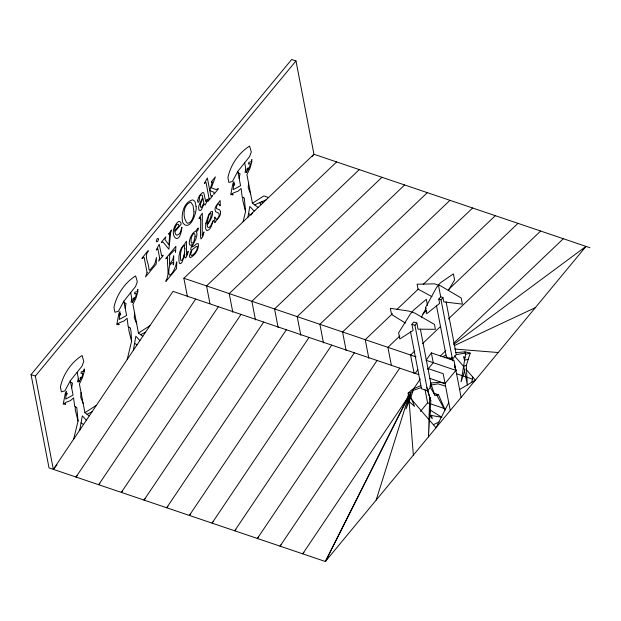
<?xml version="1.0" encoding="UTF-8"?>
<svg xmlns="http://www.w3.org/2000/svg" width="621" height="621" viewBox="0 0 621 621"><rect width="100%" height="100%" fill="white"/><g stroke="black" fill="none" stroke-linecap="round" stroke-linejoin="round"><path stroke-width="0.93" d="M75.296 406.755L75.226 409.736L78.044 421.007L73.689 439.086M128.842 327.135L128.764 330.124L131.582 341.387L127.227 359.466M242.811 197.323L242.733 200.311L245.551 211.575L243.098 221.782M427.326 389.608L429.724 397.603L428.443 436.897L430.788 400.762L426.938 387.597M81.056 392.573L80.707 397.207L83.144 403.402M134.594 312.953L134.245 317.595L136.682 323.789M248.571 183.141L248.221 187.783L250.651 193.969M80.544 378.779L80.668 377.234L80.016 378.173L80.583 378.996M134.082 299.167L134.206 297.622L133.554 298.554L134.128 299.376M248.058 169.354L248.175 167.802L247.523 168.741L248.097 169.564M455.884 352.588L465.044 351.874L465.517 354.327L461.092 381.83L464.842 370M71.663 387.884L72.486 383.079L70.577 382.241M125.201 308.272L126.032 303.467L124.122 302.629M239.178 178.452L240.001 173.655L238.091 172.817M79.783 430.027L82.314 415.845L86.381 420.207M133.321 350.407L135.852 336.233L139.919 340.595M247.895 217.21L249.821 206.413L253.888 210.775L254.789 210.643M83.882 371.102L84.549 369.122L84.091 369.053L83.951 370.729M137.42 291.49L138.087 289.51L137.629 289.44L137.489 291.117M251.389 161.677L252.056 159.698L251.606 159.62L251.458 161.297M471.82 382.257L472.76 377.056M408.416 394.63L407.64 397.774L325.381 561.508L49.02 467.9L31.05 374.603L291.668 59.492L295.976 60.959L313.947 154.256L312.091 156.5M78.347 378.507L77.493 381.799L78.983 381.783L82.189 376.21L82.779 372.957L81.002 373.454L81.297 371.832L84.44 370.947L82.477 377.692L79.41 384.003L84.93 412.678L89.269 415.907M131.893 298.895L131.031 302.186L132.521 302.163L135.735 296.59L136.317 293.345L134.547 293.842L134.842 292.212L137.978 291.334L136.015 298.08L132.948 304.391L138.467 333.066L142.807 336.295M245.862 169.083L245.008 172.366L246.49 172.351L249.704 166.777L250.294 163.525L248.516 164.029L248.811 162.399L251.955 161.514L249.991 168.26L246.917 174.571L252.444 203.246L258.111 207.468M410.458 392.48L406.01 408.944L412.802 391.867L412.569 390.64L421.271 387.558M376.171 500.099L408.711 396.175L411.048 393.714M466.286 365.459L463.615 366.149L467.341 385.059L466.286 365.459L470.198 353.108L465.044 351.874M66.338 394.684L66.998 393.116L67.161 393.955L66.09 394.979M119.876 315.064L120.536 313.496L120.699 314.342L119.628 315.367M233.853 185.252L234.513 183.684L234.676 184.53L233.597 185.547M453.578 344.484L585.999 246.397L325.381 561.508L408.711 396.175L408.121 393.085L412.328 389.414L420.883 385.54M448.75 402.664L435.989 427.768L410.605 398.364M421.333 317.347L426.192 308M70.297 380.789L64.894 390.904L61.355 391.867L60.408 386.961C63.132 374.23 71.112 362.501 82.065 355.515L83.819 361.453L81.941 366.219L70.297 380.789L73.061 395.119L65.679 399.078L66.463 391.238L65.384 392.899L63.202 404.31L66.005 402.307L70.522 400.599L73.588 397.867L74.652 406.413L76.794 407.539L78.044 421.007M123.835 301.177L118.44 311.284L114.893 312.254L113.946 307.348C116.67 294.618 124.65 282.889 135.603 275.895L137.357 281.833L135.487 286.607L123.835 301.177L126.599 315.507L119.224 319.466L120 311.618L118.921 313.279L116.74 324.69L119.543 322.695L124.06 320.979L127.126 318.255L128.19 326.801L130.332 327.927L131.047 331.606L131.582 341.387M237.812 171.357L232.409 181.472L228.862 182.442L227.915 177.528C230.639 164.798 238.619 153.069 249.572 146.082L251.326 152.021L249.456 156.787L237.812 171.357L240.568 185.695L233.193 189.646L233.97 181.806L232.898 183.467L230.709 194.878L233.512 192.883L238.029 191.167L241.095 188.435L242.167 196.981L244.309 198.107L245.551 211.575M448.277 290.636L454.572 280.009L453.392 273.877L440.367 282.85L436.555 287.453L425.486 307.612L426.666 313.752L439.629 303.413L438.799 299.089L440.7 296.784L438.457 285.148M325.381 561.508L327.43 558.217M295.976 60.959L35.366 376.062L53.328 469.367L173.011 291.365L418.795 374.61M251.536 214.284L252.545 212.778M195.677 299.043L76.003 477.044L77.237 475.546M218.351 306.72L98.669 484.722L99.911 483.223M241.018 314.405L121.343 492.399L122.578 490.908M263.692 322.082L144.018 500.076L145.252 498.585M286.366 329.759L166.684 507.753L167.918 506.262M309.033 337.436L189.358 515.438L190.593 513.94M331.707 345.113L212.025 523.115L213.267 521.617M354.374 352.79L234.699 530.792L235.933 529.294M377.048 360.475L257.373 538.469L258.608 536.979M399.722 368.152L280.04 546.146L281.274 544.656M411.87 391.478L420.285 378.957M415.201 373.392L417.848 369.705M461.124 397.386L454.029 360.56L431.354 352.875L426.06 360.265L455.923 370.38L445.063 383.506L439.901 382.264L430.749 382.986M53.328 469.367L57.039 464.881M427.52 305.447L426.332 299.314L413.842 309.879L410.031 314.49L398.612 332.833L399.792 338.973L413.097 330.45L411.917 324.309L413.827 322.004L416.854 323.029L418.034 329.169L435.414 329.316L434.467 324.403L414.944 313.139L408.89 311.09L390.353 308.319L391.533 314.451L405.435 323.067M410.528 331.777L421.504 388.785L427.558 390.834L414.944 325.334L416.854 323.029M444.667 357.781L446.406 357.16L452.461 359.217L441.034 299.85L442.936 297.544L440.7 296.784M427.822 369.262L433.248 362.703L431.354 352.875M452.461 359.217L456.272 354.607L465.276 353.101M427.558 390.834L430.827 386.891M303.948 552.333L302.714 553.823L408.711 396.175L408.944 399.07M420.456 411.467L427.59 402.835L425.067 389.716M187.457 296.861L183.863 278.239L313.947 154.256L589.95 247.732M336.621 161.934L206.537 285.916L209.945 303.607M359.287 169.611L229.211 293.593L232.797 312.223M381.962 177.288L251.878 301.27L255.464 319.9M404.628 184.965L274.552 308.947L278.138 327.577M427.302 192.65L297.218 316.632L300.812 335.255M449.977 200.327L319.893 324.309L323.479 342.932M472.643 208.004L342.567 331.987L346.153 350.609M392.511 313.667L365.233 339.664L368.82 358.294M396.71 309.669L418.383 289.006M423.281 284.34L495.317 215.681M399.792 336.008L387.908 347.341L391.315 365.039M422.878 314.016L426.371 310.679M448.75 289.355L517.984 223.358M414.774 351.02L410.582 355.018L414.168 373.648M422.466 343.692L440.654 326.359M448.346 319.023L540.658 231.035M440.25 356.027L445.855 350.686M453.71 343.196L563.332 238.72M582.49 249.712L585.999 246.397M252.444 203.246L263.894 195.894L268.52 197.556M138.467 333.066L149.925 325.707M84.93 412.678L96.387 405.327M459.61 389.538L475.399 380.122L465.812 369.006M254.61 204.86L266.114 199.846M140.641 334.68L145.601 332.142M87.103 414.292L92.063 411.754M433.349 424.71L438.884 422.078M454.23 345.664L535.325 307.667M442.602 356.695L446.018 355.15M465.517 354.327L470.198 353.108M468.242 359.28L464.562 360.234L463.491 356.656L465.075 357.533M408.121 393.085L412.802 391.867M431.137 385.004L437.999 383.856L445.567 386.153M434.894 395.251L430.943 383.995L429.918 386.487L434.894 395.251L438.527 394.77L445.094 409.876M232.192 194.303L233.224 194.668L232.324 194.978L232.114 193.876M118.223 324.115L119.248 324.48L118.355 324.791L118.145 323.696M64.685 403.728L65.71 404.1L64.817 404.403L64.6 403.308M454.782 349.056L498.221 352.526M438.799 299.089L441.034 299.85M411.917 324.309L414.944 325.334M183.863 278.239L416.047 356.873M456.357 373.671L472.682 379.198M427.753 368.463L443.169 373.687L450.264 410.512M429.647 378.29L445.063 383.506M434.211 393.303L438.527 394.77M427.59 402.835L445.731 408.983M31.05 374.603L35.366 376.062M431.975 296.691L418.026 289.107L417.087 284.201L434.638 283.859L440.7 285.908L461.209 297.995L462.389 304.135L443.767 301.868L442.936 297.544M248.555 213.508L251.031 215.037M134.586 343.32L137.055 344.849M81.048 422.932L83.517 424.461M454.44 355.841L463.918 366.809M261.62 201.553L262.753 203.051M429.173 414.572L432.27 418.748L431.416 415.247M259.57 202.33L261.053 204.674M436.71 395.01L444.83 410.085M429.491 396.377L430.019 397.952M429.724 397.603L430.788 400.762M454.867 367.205L455.923 370.38L454.393 364.752M451.979 357.704L453.004 360.902M452.072 357.199L453.105 360.553M446.095 301.744L456.272 354.607M449.899 357.719L450.248 359.559M436.423 305.315L446.406 357.16M420.394 329.215L431.37 386.231M244.697 163.036L246.49 172.351M130.728 292.848L132.521 302.163M77.183 372.46L78.983 381.783M409.092 401.003L413.361 455.131M169.735 233.543L168.943 244.899L164.984 239.636L165.799 236.826L161.406 242.143L161.507 242.656L162.857 241.98L163.494 242.532L168.889 249.192L170.666 232.611L171.481 229.964L168.532 234.156L169.735 233.543M196.104 206.638C197.121 212.304 189.879 232.502 182.822 222.792C180.695 214.796 183.622 202.097 192.526 199.908A12.971 6.039 -71.3 0 1 195.328 202.601L196.104 206.638M184.693 254.23C184.088 262.97 188.101 254.307 188.155 251.319L186.471 255.107L186.432 241.212L184.879 243.502L184.81 245.52L183.901 244.814C179.453 249.277 178.041 257.172 179.391 263.288L180.695 263.708L182.178 261.969L184.693 254.23M198.099 228.155L198.083 229.949L196.383 232.006A5.511 2.569 -71.3 0 1 196.888 235.235L195.825 239.186L191.943 246.894L193.24 246.514L196.81 243.68L198.285 243.688C199.302 249.091 195.056 255.456 190.251 257.668L189.529 256.791L189.584 255.2L191.423 250.139L190.748 249.611L190.934 247.942L192.417 244.464L190.399 245.342L189.708 244.899L189.211 242.904L189.91 238.914L191.167 235.964A11.186 5.209 -71.3 0 1 194.28 231.975L195.351 231.478L198.099 228.155M173.725 255.937L173.624 264.445L173.212 264.942L173.112 263.257L172.754 262.52L172.164 262.574L169.51 265.571C166.11 285.435 175.96 269.064 176.442 262.279L176.822 261.821L176.519 268.606L165.846 281.507L165.885 280.839C170.061 274.311 166.669 265.454 167.709 258.181A1.397 0.652 -71.3 0 0 166.839 257.94L165.954 258.918L165.978 258.258L175.898 246.273L175.533 252.273L175.401 251.125A2.857 1.327 -71.3 0 0 174.361 250.17L169.657 255.06L169.502 264.367L172.692 259.811L173.725 255.937M200.746 219.772L200.474 236.065L200.963 239.015L202.718 236.686L204.006 231.951L202.205 235.879L202.322 213.189L198.992 218.188L199.093 218.701L200.428 217.226L200.746 219.772M184.817 248.695L184.53 252.778L183.117 258.375L182.069 260.331L180.781 260.416C180.012 255.635 180.377 249.735 183.49 245.815L184.344 246.11L184.817 248.695M147.084 272.596L145.531 276.95L156.244 264.01L156.445 257.49L155.095 262.993L153.729 265.478L149.762 270.205L149.304 270.228L148.838 268.846C149.087 263.257 143.474 256.038 148.279 251.14L148.186 250.628L141.922 258.196L142.023 258.709L143.839 257.257L144.204 257.769L147.084 272.596M207.173 222.597L207.119 224.352C209.199 221.123 211.73 217.272 211.024 213.282L209.898 213.686L208.904 215.355L207.173 222.597M181.899 227.286C179.609 249.37 166.847 233.83 177.459 222.372A6.311 2.942 -71.3 0 1 179.539 221.472L180.61 222.202L181.27 224.01L174.819 231.812L175.549 234.032A7.367 3.431 -71.3 0 0 177.35 235.08C180.416 234.086 181.309 230.251 181.534 227.395L181.899 227.286M195.087 236.415L193.791 241.934L191.99 243.401L191.175 242.237A8.267 3.85 -71.3 0 1 191.563 236.896L192.89 234.202L194.194 233.403L194.986 234.598L195.087 236.415M212.266 182.069L209.789 190.554L214.035 192.308L213.756 194.466L218.297 188.978L218.196 188.481L216.263 189.607L211.319 187.868L215.378 176.892L211.319 181.798L211.404 182.24L212.266 182.069M220.587 212.087C221.107 216.597 216.915 218.957 215.2 222.24L214.827 222.698L214.587 217.474L214.959 217.016L215.821 219.011L216.985 219.034L218.6 217.179L219.26 215.029L218.864 213.275L215.627 211.645C213.15 207.103 218.305 203.867 220.113 200.49L220.308 205.481L219.935 205.931L219.454 204.542L218.118 204.03L216.814 205.489L216.294 207.95L216.605 208.64L219.756 209.906L220.587 212.087M193.993 211.87C193.775 216.007 192.355 222.83 187.433 223.296C182.186 218.049 182.923 204.433 190.787 202.151L193.046 205.489L193.993 211.87M197.672 200.35L197.835 202.252L198.417 202.392C200.575 200.373 197.928 196.601 201.103 194.94L202.275 195.413L202.788 197.377C201.212 201.336 197.338 205.683 199.038 210.193L200.552 210.472L201.483 209.634L204.053 203.944L205.085 205.116L206.948 201.569L207.189 199.201L206.296 201.654L205.722 201.499L203.766 192.821L202.617 192.557L200.467 194.451L198.549 197.462L197.672 200.35M205.753 223.451L205.629 228.792L206.925 230.686C211.14 229.786 211.94 223.839 213.383 220.439L210.798 225.671L209.207 227.449L207.709 227.294L207.181 225.113C209.696 221.099 213.492 216.356 212.374 211.381L211.117 211.551L208.726 214.625L205.753 223.451M430.136 410L429.577 415.123L441.904 417.366L430.136 410M200.288 204.464L200.505 207.111L201.538 207.383L203.882 203.044L202.951 198.215L200.288 204.464M190.942 252.786L190.818 254.874L191.718 255.642C194.668 253.842 197.897 249.952 197.315 246.32L196.29 246.413L191.936 249.968L190.942 252.786M158.44 239.489L157.656 241.515L156.523 241.81L156.313 240.731L157.113 238.705L158.231 238.41L158.44 239.489M174.967 227.581L174.664 231.012L178.988 225.78L178.444 224.328L176.869 224.321L174.967 227.581M159.675 258.289L158.627 261.123L163.168 255.635L163.067 255.138L161.631 255.922L159.232 244.309L156.267 249.805L156.508 250.131L157.618 248.749L157.959 249.091L159.675 258.289M209.067 198.65L207.903 201.546L212.654 195.794L212.561 195.297L211.039 196.236L210.597 194.769L207.36 177.955L204.418 183.42L205.745 182.357L206.11 182.745L209.067 198.65M410.403 395.81L408.238 400.708L414.51 406.351L410.403 395.81"/></g></svg>
